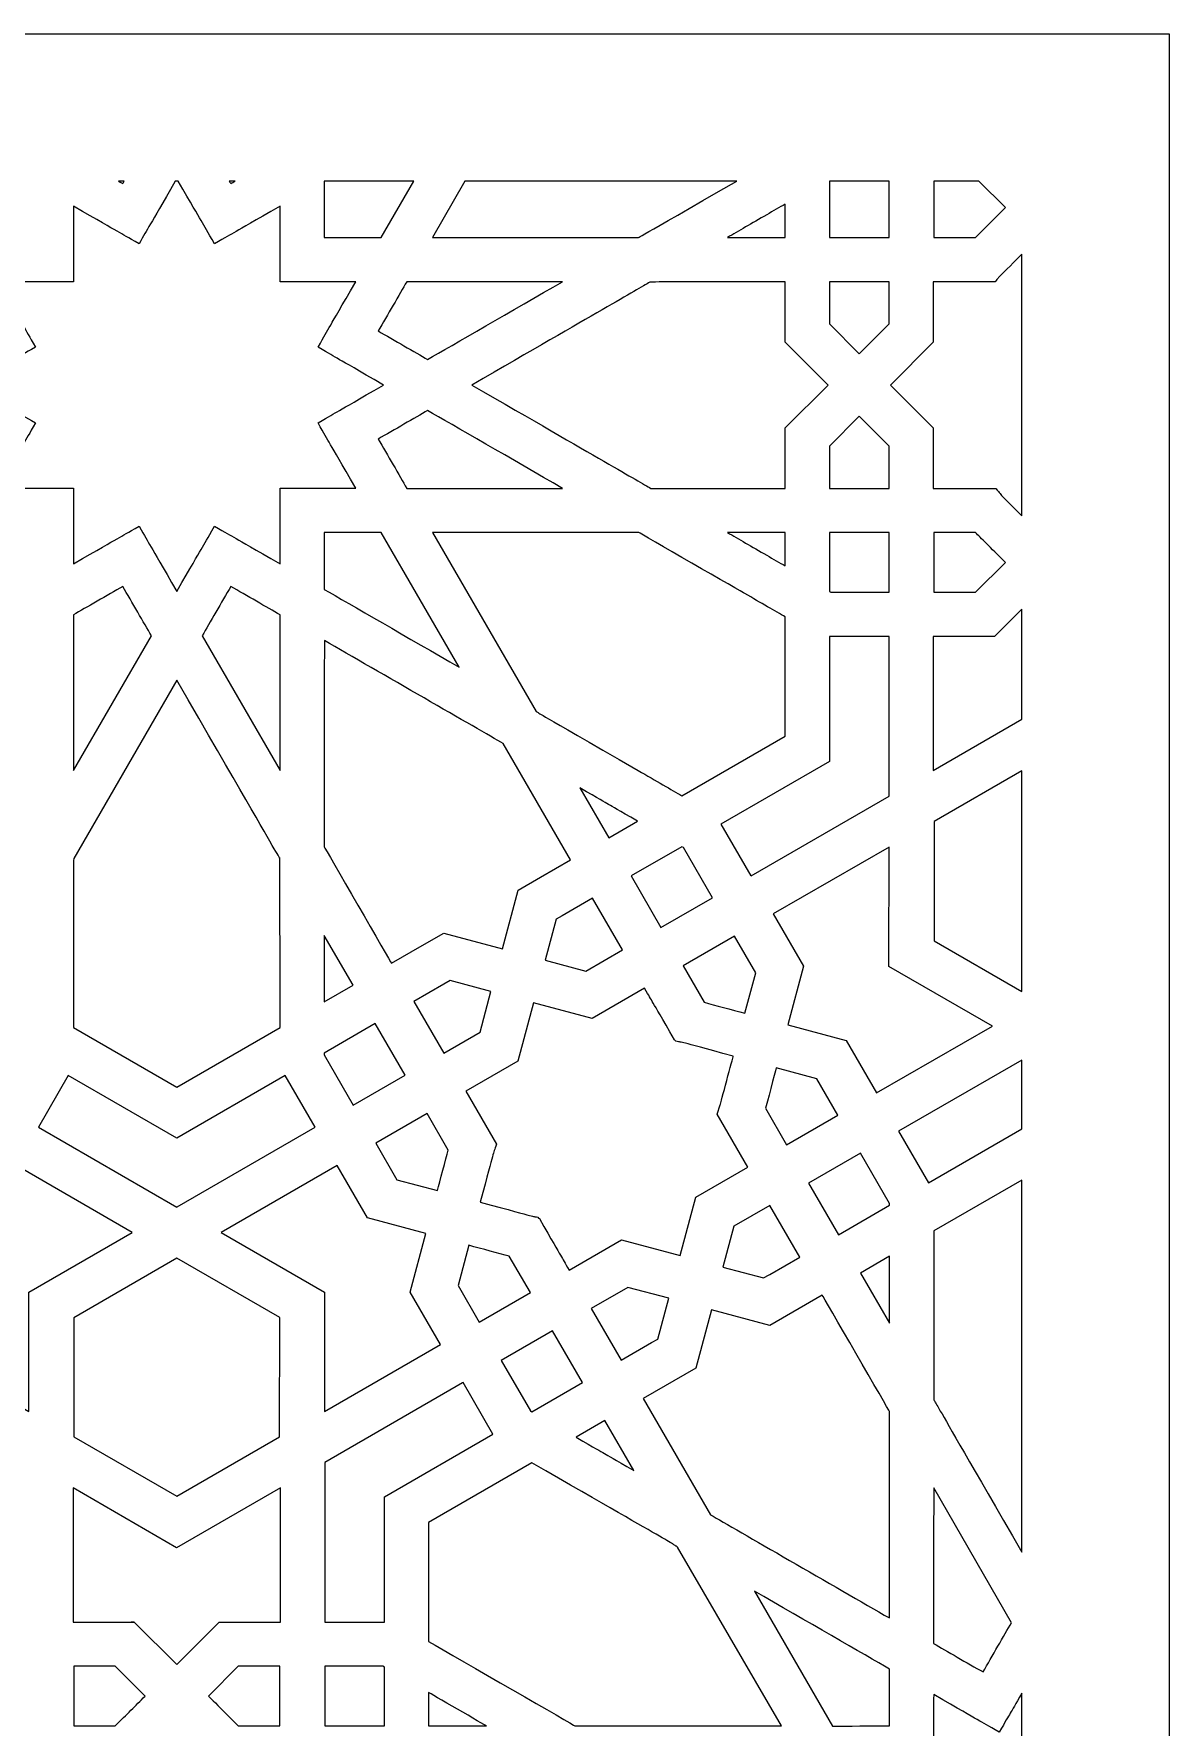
# Model space of a CAD drawing. Header units: millimetres. Extents: x -64 to 64, y -64 to 64.
# Drawn here: x 24.6 to 63.5, y 5.4 to 63.5 of the extents above; entities that cross this region are included whole.
import ezdxf

# ---------------------------------------------------------------- set-up
doc = ezdxf.new("R2010")
doc.units = ezdxf.units.MM
doc.header["$MEASUREMENT"] = 0
doc.layers.add('layer 1', color=7, linetype='Continuous')

msp = doc.modelspace()

# ---------------------------------------------------------------- linework, layer by layer
at = {"layer": 'layer 1', "color": 250}
for points, knots in [([(-63.5, 63.5), (-63.5, 63.5), (-63.5, -63.5), (-63.5, -63.5), (-63.5, -63.5), (-63.5, -63.5), (63.5, -63.5), (63.5, -63.5), (63.5, -63.5), (63.5, -63.5), (63.5, 63.5), (63.5, 63.5), (63.5, 63.5), (63.5, 63.5), (-63.5, 63.5), (-63.5, 63.5)], [0, 0, 0, 0, 0.2, 0.2, 0.2, 0.2, 0.4, 0.4, 0.4, 0.4, 0.6, 0.6, 0.6, 0.6, 1, 1, 1, 1]), ([(29.5476, 58.4521), (30.4698, 56.8558), (30.2948, 57.1585), (30.7894, 56.3062), (30.7894, 56.3062), (31.6124, 56.7708), (31.1873, 56.5273), (33.038, 57.5941), (33.038, 57.5941), (33.0391, 55.4426), (33.0369, 56.1993), (33.0419, 55.0037), (33.0419, 55.0037), (34.0642, 55.0012), (33.6737, 55.0016), (35.6274, 55.0005), (35.6274, 55.0005), (34.611, 53.2398), (34.7881, 53.5464), (34.3387, 52.7618), (34.3387, 52.7618), (35.1532, 52.2845), (34.7444, 52.5216), (36.5792, 51.4615), (36.5792, 51.4615), (34.7447, 50.4017), (35.1532, 50.6388), (34.3387, 50.1611), (34.3387, 50.1611), (34.7867, 49.3787), (34.6054, 49.6933), (35.6274, 47.9227), (35.6274, 47.9227), (33.6783, 47.9217), (34.0653, 47.922), (33.0419, 47.9192), (33.0419, 47.9192), (33.0373, 45.7045), (33.038, 46.2139), (33.038, 45.3288), (33.038, 45.3288), (31.187, 46.3963), (31.6121, 46.1525), (30.7894, 46.6171), (30.7894, 46.6171), (30.2796, 45.7383), (30.5058, 46.1289), (29.4972, 44.3833), (29.4972, 44.3833), (28.4667, 46.1666), (28.6113, 45.9161), (28.2046, 46.6171), (28.2046, 46.6171), (27.3999, 46.1627), (27.7477, 46.3621), (25.9567, 45.3295), (25.9567, 45.3295), (25.9567, 45.3778), (25.9525, 47.8709), (25.9525, 47.9192), (25.9525, 47.9192), (24.9297, 47.922), (25.3206, 47.9217), (23.3669, 47.9227), (23.3669, 47.9227), (24.3829, 49.6835), (24.2062, 49.3769), (24.6553, 50.1611), (24.6553, 50.1611), (23.8816, 50.6148), (24.2118, 50.4236), (22.4166, 51.4615), (22.4166, 51.4615), (24.1741, 52.4778), (23.8749, 52.3046), (24.6553, 52.7618), (24.6553, 52.7618), (24.2073, 53.5446), (24.3886, 53.2299), (23.3669, 55.0005), (23.3669, 55.0005), (25.316, 55.0016), (24.929, 55.0012), (25.9525, 55.0037), (25.9525, 55.0037), (25.9525, 55.0524), (25.9567, 57.5455), (25.9567, 57.5938), (25.9567, 57.5938), (27.7481, 56.5609), (27.3999, 56.7605), (28.2046, 56.3062), (28.2046, 56.3062), (28.5288, 56.865), (28.5186, 56.8463), (29.4464, 58.4521), (29.4464, 58.4521), (29.4464, 58.4521), (29.5476, 58.4521), (29.5476, 58.4521)], [0, 0, 0, 0, 0.0384615, 0.0384615, 0.0384615, 0.0384615, 0.0769231, 0.0769231, 0.0769231, 0.0769231, 0.1153846, 0.1153846, 0.1153846, 0.1153846, 0.1538462, 0.1538462, 0.1538462, 0.1538462, 0.1923077, 0.1923077, 0.1923077, 0.1923077, 0.2307692, 0.2307692, 0.2307692, 0.2307692, 0.2692308, 0.2692308, 0.2692308, 0.2692308, 0.3076923, 0.3076923, 0.3076923, 0.3076923, 0.3461538, 0.3461538, 0.3461538, 0.3461538, 0.3846154, 0.3846154, 0.3846154, 0.3846154, 0.4230769, 0.4230769, 0.4230769, 0.4230769, 0.4615385, 0.4615385, 0.4615385, 0.4615385, 0.5, 0.5, 0.5, 0.5, 0.5384615, 0.5384615, 0.5384615, 0.5384615, 0.5769231, 0.5769231, 0.5769231, 0.5769231, 0.6153846, 0.6153846, 0.6153846, 0.6153846, 0.6538462, 0.6538462, 0.6538462, 0.6538462, 0.6923077, 0.6923077, 0.6923077, 0.6923077, 0.7307692, 0.7307692, 0.7307692, 0.7307692, 0.7692308, 0.7692308, 0.7692308, 0.7692308, 0.8076923, 0.8076923, 0.8076923, 0.8076923, 0.8461538, 0.8461538, 0.8461538, 0.8461538, 0.8846154, 0.8846154, 0.8846154, 0.8846154, 0.9230769, 0.9230769, 0.9230769, 0.9230769, 1, 1, 1, 1]), ([(27.6973, 58.4521), (27.6814, 58.4242), (27.6634, 58.3935), (27.6479, 58.3667), (27.6479, 58.3667), (27.5999, 58.3942), (27.5502, 58.4228), (27.4994, 58.4521), (27.4994, 58.4521), (27.4994, 58.4521), (27.6973, 58.4521), (27.6973, 58.4521)], [0, 0, 0, 0, 0.25, 0.25, 0.25, 0.25, 0.5, 0.5, 0.5, 0.5, 1, 1, 1, 1]), ([(31.4946, 58.4521), (31.4438, 58.4228), (31.394, 58.3942), (31.3461, 58.3667), (31.3461, 58.3667), (31.3305, 58.3935), (31.3129, 58.4242), (31.2967, 58.4521), (31.2967, 58.4521), (31.2967, 58.4521), (31.4946, 58.4521), (31.4946, 58.4521)], [0, 0, 0, 0, 0.25, 0.25, 0.25, 0.25, 0.5, 0.5, 0.5, 0.5, 1, 1, 1, 1]), ([(37.6241, 58.4521), (37.6241, 58.4521), (36.5054, 56.5146), (36.5054, 56.5146), (36.5054, 56.5146), (35.9989, 56.5146), (35.1645, 56.5154), (34.5528, 56.5157), (34.5528, 56.5157), (34.5528, 56.7549), (34.5521, 57.029), (34.5521, 57.3035), (34.5521, 57.3035), (34.5521, 57.3035), (34.5518, 58.4024), (34.5518, 58.4024), (34.5518, 58.4024), (34.5518, 58.4186), (34.5514, 58.4355), (34.5514, 58.4521), (34.5514, 58.4521), (34.5514, 58.4521), (37.6241, 58.4521), (37.6241, 58.4521)], [0, 0, 0, 0, 0.1428571, 0.1428571, 0.1428571, 0.1428571, 0.2857143, 0.2857143, 0.2857143, 0.2857143, 0.4285714, 0.4285714, 0.4285714, 0.4285714, 0.5714286, 0.5714286, 0.5714286, 0.5714286, 0.7142857, 0.7142857, 0.7142857, 0.7142857, 1, 1, 1, 1]), ([(48.6847, 58.4521), (45.1439, 56.4067), (45.3083, 56.5196), (45.3083, 56.5196), (45.3083, 56.5196), (45.3083, 56.5196), (38.2563, 56.5189), (38.2563, 56.5189), (38.2563, 56.5189), (38.2563, 56.5189), (39.3725, 58.4521), (39.3725, 58.4521), (39.3725, 58.4521), (39.3725, 58.4521), (48.6847, 58.4521), (48.6847, 58.4521)], [0, 0, 0, 0, 0.2, 0.2, 0.2, 0.2, 0.4, 0.4, 0.4, 0.4, 0.6, 0.6, 0.6, 0.6, 1, 1, 1, 1]), ([(53.9052, 58.4521), (53.9052, 58.4521), (53.9052, 56.5189), (53.9052, 56.5189), (53.9052, 56.5189), (53.9052, 56.5189), (51.8597, 56.5189), (51.8597, 56.5189), (51.8597, 56.5189), (51.8597, 56.5189), (51.8601, 58.4521), (51.8601, 58.4521), (51.8601, 58.4521), (51.8601, 58.4521), (53.9052, 58.4521), (53.9052, 58.4521)], [0, 0, 0, 0, 0.2, 0.2, 0.2, 0.2, 0.4, 0.4, 0.4, 0.4, 0.6, 0.6, 0.6, 0.6, 1, 1, 1, 1]), ([(56.9796, 58.4521), (56.9796, 58.4521), (57.8894, 57.5426), (57.8894, 57.5426), (57.8894, 57.5426), (57.8894, 57.5426), (57.8887, 57.5419), (57.8887, 57.5419), (57.8887, 57.5419), (57.3592, 57.0131), (57.0495, 56.7034), (56.8667, 56.5203), (56.8667, 56.5203), (56.8667, 56.5203), (55.4408, 56.5203), (55.4408, 56.5203), (55.4408, 56.5203), (55.4408, 56.5203), (55.4408, 58.4521), (55.4408, 58.4521), (55.4408, 58.4521), (55.4408, 58.4521), (56.9796, 58.4521), (56.9796, 58.4521)], [0, 0, 0, 0, 0.1428571, 0.1428571, 0.1428571, 0.1428571, 0.2857143, 0.2857143, 0.2857143, 0.2857143, 0.4285714, 0.4285714, 0.4285714, 0.4285714, 0.5714286, 0.5714286, 0.5714286, 0.5714286, 0.7142857, 0.7142857, 0.7142857, 0.7142857, 1, 1, 1, 1]), ([(50.3456, 57.6626), (50.3456, 57.6626), (50.3453, 56.5189), (50.3453, 56.5189), (50.3453, 56.5189), (50.3453, 56.5189), (48.3644, 56.5189), (48.3644, 56.5189), (48.3644, 56.5189), (48.7486, 56.7404), (49.1931, 56.9972), (49.7142, 57.2982), (49.7142, 57.2982), (49.9375, 57.4269), (50.1495, 57.5493), (50.3456, 57.6626)], [0, 0, 0, 0, 0.2, 0.2, 0.2, 0.2, 0.4, 0.4, 0.4, 0.4, 0.6, 0.6, 0.6, 0.6, 1, 1, 1, 1]), ([(58.4521, 46.9798), (57.6608, 47.7707), (57.8414, 47.571), (57.5635, 47.9189), (57.5635, 47.9189), (57.3267, 47.9189), (55.656, 47.9189), (55.4193, 47.9189), (55.4193, 47.9189), (55.4193, 47.9189), (55.4193, 49.9943), (55.4193, 49.9943), (55.4193, 49.9943), (55.4193, 49.9943), (53.9521, 51.4615), (53.9521, 51.4615), (53.9521, 51.4615), (53.9521, 51.4615), (55.4193, 52.929), (55.4193, 52.929), (55.4193, 52.929), (55.4193, 52.929), (55.4193, 55.0044), (55.4193, 55.0044), (55.4193, 55.0044), (56.2042, 55.0044), (56.7143, 55.0044), (57.5416, 55.0044), (57.5416, 55.0044), (57.5416, 55.0044), (57.5419, 55.0044), (57.5419, 55.0044), (57.5419, 55.0044), (57.7331, 55.2429), (57.5472, 55.0365), (58.4521, 55.9431), (58.4521, 55.9431), (58.4521, 55.9431), (58.4521, 46.9798), (58.4521, 46.9798)], [0, 0, 0, 0, 0.0909091, 0.0909091, 0.0909091, 0.0909091, 0.1818182, 0.1818182, 0.1818182, 0.1818182, 0.2727273, 0.2727273, 0.2727273, 0.2727273, 0.3636364, 0.3636364, 0.3636364, 0.3636364, 0.4545455, 0.4545455, 0.4545455, 0.4545455, 0.5454545, 0.5454545, 0.5454545, 0.5454545, 0.6363636, 0.6363636, 0.6363636, 0.6363636, 0.7272727, 0.7272727, 0.7272727, 0.7272727, 0.8181818, 0.8181818, 0.8181818, 0.8181818, 1, 1, 1, 1]), ([(38.0929, 52.3356), (37.6573, 52.5872), (36.9316, 53.0066), (36.4017, 53.3132), (36.4017, 53.3132), (36.7086, 53.8452), (37.1246, 54.5663), (37.3775, 55.0044), (37.3775, 55.0044), (37.3775, 55.0044), (42.7136, 55.0044), (42.7136, 55.0044), (42.7136, 55.0044), (41.0238, 54.0279), (38.9336, 52.8211), (38.0929, 52.3356)], [0, 0, 0, 0, 0.2, 0.2, 0.2, 0.2, 0.4, 0.4, 0.4, 0.4, 0.6, 0.6, 0.6, 0.6, 1, 1, 1, 1]), ([(50.3446, 55.0044), (50.3446, 55.0044), (50.3446, 52.929), (50.3446, 52.929), (50.3446, 52.929), (50.3446, 52.929), (51.8121, 51.4615), (51.8121, 51.4615), (51.8121, 51.4615), (51.8121, 51.4615), (50.3446, 49.9943), (50.3446, 49.9943), (50.3446, 49.9943), (50.3446, 49.9943), (50.3446, 47.9189), (50.3446, 47.9189), (50.3446, 47.9189), (48.5906, 47.9189), (47.4687, 47.9189), (45.7401, 47.9189), (45.7401, 47.9189), (45.2963, 48.176), (43.9275, 48.967), (39.6078, 51.4615), (39.6078, 51.4615), (43.8425, 53.9073), (45.2388, 54.7137), (45.7101, 54.9871), (45.7101, 54.9871), (45.7101, 54.9871), (45.4999, 55.0044), (50.3446, 55.0044)], [0, 0, 0, 0, 0.1111111, 0.1111111, 0.1111111, 0.1111111, 0.2222222, 0.2222222, 0.2222222, 0.2222222, 0.3333333, 0.3333333, 0.3333333, 0.3333333, 0.4444444, 0.4444444, 0.4444444, 0.4444444, 0.5555556, 0.5555556, 0.5555556, 0.5555556, 0.6666667, 0.6666667, 0.6666667, 0.6666667, 0.7777778, 0.7777778, 0.7777778, 0.7777778, 1, 1, 1, 1]), ([(52.8817, 52.5332), (52.8817, 52.5332), (51.859, 53.5559), (51.859, 53.5559), (51.859, 53.5559), (51.859, 53.5559), (51.859, 53.8018), (51.859, 53.8018), (51.859, 53.8018), (51.859, 53.8018), (51.8605, 53.8018), (51.8605, 53.8018), (51.8605, 53.8018), (51.8605, 53.8018), (51.8605, 55.0044), (51.8605, 55.0044), (51.8605, 55.0044), (51.8605, 55.0044), (53.9052, 55.0044), (53.9052, 55.0044), (53.9052, 55.0044), (53.9052, 55.0044), (53.9052, 53.5563), (53.9052, 53.5563), (53.9052, 53.5563), (53.9052, 53.5563), (52.8817, 52.5332), (52.8817, 52.5332)], [0, 0, 0, 0, 0.125, 0.125, 0.125, 0.125, 0.25, 0.25, 0.25, 0.25, 0.375, 0.375, 0.375, 0.375, 0.5, 0.5, 0.5, 0.5, 0.625, 0.625, 0.625, 0.625, 0.75, 0.75, 0.75, 0.75, 1, 1, 1, 1]), ([(42.7143, 47.9189), (42.7143, 47.9189), (37.3775, 47.9189), (37.3775, 47.9189), (37.3775, 47.9189), (37.1246, 48.357), (36.7086, 49.0781), (36.4017, 49.6101), (36.4017, 49.6101), (36.9316, 49.9163), (37.6573, 50.3357), (38.0929, 50.5876), (38.0929, 50.5876), (38.9347, 50.1015), (41.0302, 48.8911), (42.7143, 47.9189)], [0, 0, 0, 0, 0.2, 0.2, 0.2, 0.2, 0.4, 0.4, 0.4, 0.4, 0.6, 0.6, 0.6, 0.6, 1, 1, 1, 1]), ([(51.8605, 47.9189), (51.8605, 47.9189), (51.8605, 49.1215), (51.8605, 49.1215), (51.8605, 49.1215), (51.8605, 49.1215), (51.859, 49.1215), (51.859, 49.1215), (51.859, 49.1215), (51.859, 49.1215), (51.859, 49.367), (51.859, 49.367), (51.859, 49.367), (51.859, 49.367), (52.8817, 50.3901), (52.8817, 50.3901), (52.8817, 50.3901), (52.8817, 50.3901), (53.9052, 49.367), (53.9052, 49.367), (53.9052, 49.367), (53.9052, 49.367), (53.9052, 47.9189), (53.9052, 47.9189), (53.9052, 47.9189), (53.9052, 47.9189), (51.8605, 47.9189), (51.8605, 47.9189)], [0, 0, 0, 0, 0.125, 0.125, 0.125, 0.125, 0.25, 0.25, 0.25, 0.25, 0.375, 0.375, 0.375, 0.375, 0.5, 0.5, 0.5, 0.5, 0.625, 0.625, 0.625, 0.625, 0.75, 0.75, 0.75, 0.75, 1, 1, 1, 1]), ([(36.5054, 46.4083), (36.5054, 46.4083), (39.1735, 41.7865), (39.1735, 41.7865), (39.1735, 41.7865), (37.4809, 42.7634), (35.3903, 43.9699), (34.5518, 44.4542), (34.5518, 44.4542), (34.5518, 44.9576), (34.5521, 45.7951), (34.5528, 46.4076), (34.5528, 46.4076), (35.1645, 46.4079), (35.9989, 46.4083), (36.5054, 46.4083)], [0, 0, 0, 0, 0.2, 0.2, 0.2, 0.2, 0.4, 0.4, 0.4, 0.4, 0.6, 0.6, 0.6, 0.6, 1, 1, 1, 1]), ([(48.9564, 44.3138), (49.5194, 43.9889), (50.0197, 43.7003), (50.3446, 43.5123), (50.3446, 43.5123), (50.3446, 43.5123), (50.3446, 39.4254), (50.3446, 39.4254), (50.3446, 39.4254), (50.3446, 39.4254), (46.8051, 37.3817), (46.8051, 37.3817), (46.8051, 37.3817), (46.4608, 37.5804), (45.9161, 37.8947), (45.309, 38.245), (45.309, 38.245), (41.5921, 40.3906), (42.0557, 40.1168), (41.8137, 40.2728), (41.8137, 40.2728), (41.8137, 40.2728), (38.2563, 46.4044), (38.2563, 46.4044), (38.2563, 46.4044), (38.2563, 46.4044), (45.3298, 46.4016), (45.3298, 46.4016), (45.3298, 46.4016), (45.3298, 46.4016), (48.9543, 44.3152), (48.9564, 44.3138)], [0, 0, 0, 0, 0.1111111, 0.1111111, 0.1111111, 0.1111111, 0.2222222, 0.2222222, 0.2222222, 0.2222222, 0.3333333, 0.3333333, 0.3333333, 0.3333333, 0.4444444, 0.4444444, 0.4444444, 0.4444444, 0.5555556, 0.5555556, 0.5555556, 0.5555556, 0.6666667, 0.6666667, 0.6666667, 0.6666667, 0.7777778, 0.7777778, 0.7777778, 0.7777778, 1, 1, 1, 1]), ([(48.3648, 46.4044), (48.3648, 46.4044), (50.346, 46.4044), (50.346, 46.4044), (50.346, 46.4044), (50.346, 46.4044), (50.346, 45.2603), (50.346, 45.2603), (50.346, 45.2603), (50.1495, 45.3736), (49.9375, 45.496), (49.7142, 45.6251), (49.7142, 45.6251), (49.1931, 45.926), (48.7486, 46.1825), (48.3648, 46.4044)], [0, 0, 0, 0, 0.2, 0.2, 0.2, 0.2, 0.4, 0.4, 0.4, 0.4, 0.6, 0.6, 0.6, 0.6, 1, 1, 1, 1]), ([(51.9102, 44.3572), (51.9102, 44.3572), (51.8605, 44.3858), (51.8605, 44.3858), (51.8605, 44.3858), (51.8605, 44.3858), (51.8605, 46.4044), (51.8605, 46.4044), (51.8605, 46.4044), (51.8605, 46.4044), (53.9052, 46.4044), (53.9052, 46.4044), (53.9052, 46.4044), (53.9052, 46.4044), (53.9052, 44.3572), (53.9052, 44.3572), (53.9052, 44.3572), (53.9052, 44.3572), (51.9102, 44.3572), (51.9102, 44.3572)], [0, 0, 0, 0, 0.1666667, 0.1666667, 0.1666667, 0.1666667, 0.3333333, 0.3333333, 0.3333333, 0.3333333, 0.5, 0.5, 0.5, 0.5, 0.6666667, 0.6666667, 0.6666667, 0.6666667, 1, 1, 1, 1]), ([(55.4408, 44.3572), (55.4408, 44.3572), (55.4408, 46.403), (55.4408, 46.403), (55.4408, 46.403), (55.4408, 46.403), (56.8653, 46.403), (56.8653, 46.403), (56.8653, 46.403), (57.0477, 46.2202), (57.3571, 45.9119), (57.8891, 45.3803), (57.8891, 45.3803), (57.8891, 45.3803), (56.8664, 44.3572), (56.8664, 44.3572), (56.8664, 44.3572), (56.8664, 44.3572), (55.4408, 44.3572), (55.4408, 44.3572)], [0, 0, 0, 0, 0.1666667, 0.1666667, 0.1666667, 0.1666667, 0.3333333, 0.3333333, 0.3333333, 0.3333333, 0.5, 0.5, 0.5, 0.5, 0.6666667, 0.6666667, 0.6666667, 0.6666667, 1, 1, 1, 1]), ([(25.9567, 38.2436), (25.9563, 40.1976), (25.9556, 42.6113), (25.9549, 43.5804), (25.9549, 43.5804), (26.391, 43.8319), (27.1177, 44.251), (27.6479, 44.5565), (27.6479, 44.5565), (27.9555, 44.0242), (28.3722, 43.3031), (28.6251, 42.8653), (28.6251, 42.8653), (28.6251, 42.8653), (25.9567, 38.2436), (25.9567, 38.2436)], [0, 0, 0, 0, 0.2, 0.2, 0.2, 0.2, 0.4, 0.4, 0.4, 0.4, 0.6, 0.6, 0.6, 0.6, 1, 1, 1, 1]), ([(30.3692, 42.8657), (30.6218, 43.3031), (31.0384, 44.0242), (31.3461, 44.5565), (31.3461, 44.5565), (31.8759, 44.251), (32.6023, 43.8319), (33.0383, 43.5801), (33.0383, 43.5801), (33.038, 42.6099), (33.0376, 40.1916), (33.0373, 38.2443), (33.0373, 38.2443), (33.0373, 38.2443), (30.3692, 42.8657), (30.3692, 42.8657)], [0, 0, 0, 0, 0.2, 0.2, 0.2, 0.2, 0.4, 0.4, 0.4, 0.4, 0.6, 0.6, 0.6, 0.6, 1, 1, 1, 1]), ([(58.4521, 39.9997), (58.4521, 39.9997), (55.4193, 38.2457), (55.4193, 38.2457), (55.4193, 38.2457), (55.4193, 38.2457), (55.4193, 42.8431), (55.4193, 42.8431), (55.4193, 42.8431), (55.675, 42.8431), (57.259, 42.8431), (57.5144, 42.8431), (57.5144, 42.8431), (57.5144, 42.8431), (58.4521, 43.7808), (58.4521, 43.7808), (58.4521, 43.7808), (58.4521, 43.7808), (58.4521, 39.9997), (58.4521, 39.9997)], [0, 0, 0, 0, 0.1666667, 0.1666667, 0.1666667, 0.1666667, 0.3333333, 0.3333333, 0.3333333, 0.3333333, 0.5, 0.5, 0.5, 0.5, 0.6666667, 0.6666667, 0.6666667, 0.6666667, 1, 1, 1, 1]), ([(34.5532, 42.7052), (36.3696, 41.6564), (39.812, 39.6699), (40.6862, 39.1661), (40.6862, 39.1661), (40.6862, 39.1661), (42.987, 35.1815), (42.987, 35.1815), (42.987, 35.1815), (42.987, 35.1815), (41.9562, 34.586), (41.9562, 34.586), (41.9562, 34.586), (41.9562, 34.586), (41.958, 34.5828), (41.958, 34.5828), (41.958, 34.5828), (41.958, 34.5828), (41.1917, 34.1408), (41.1917, 34.1408), (41.1917, 34.1408), (41.1917, 34.1408), (40.6545, 32.1363), (40.6545, 32.1363), (40.6545, 32.1363), (40.6545, 32.1363), (38.65, 32.6732), (38.65, 32.6732), (38.65, 32.6732), (38.65, 32.6732), (37.9053, 32.2432), (37.9053, 32.2432), (37.9053, 32.2432), (37.9053, 32.2432), (37.9039, 32.2464), (37.9039, 32.2464), (37.9039, 32.2464), (37.9039, 32.2464), (36.8508, 31.6385), (36.8508, 31.6385), (36.8508, 31.6385), (36.8491, 31.6413), (34.5496, 35.6249), (34.5496, 35.6249), (34.5496, 35.6249), (34.5518, 36.6586), (34.5528, 40.5779), (34.5532, 42.7052)], [0, 0, 0, 0, 0.0769231, 0.0769231, 0.0769231, 0.0769231, 0.1538462, 0.1538462, 0.1538462, 0.1538462, 0.2307692, 0.2307692, 0.2307692, 0.2307692, 0.3076923, 0.3076923, 0.3076923, 0.3076923, 0.3846154, 0.3846154, 0.3846154, 0.3846154, 0.4615385, 0.4615385, 0.4615385, 0.4615385, 0.5384615, 0.5384615, 0.5384615, 0.5384615, 0.6153846, 0.6153846, 0.6153846, 0.6153846, 0.6923077, 0.6923077, 0.6923077, 0.6923077, 0.7692308, 0.7692308, 0.7692308, 0.7692308, 0.8461538, 0.8461538, 0.8461538, 0.8461538, 1, 1, 1, 1]), ([(49.1758, 34.6393), (49.1758, 34.6393), (49.1733, 34.6435), (49.1733, 34.6435), (49.1733, 34.6435), (49.1733, 34.6435), (49.1624, 34.6371), (49.1624, 34.6371), (49.1624, 34.6371), (49.1624, 34.6371), (48.1432, 36.4035), (48.1432, 36.4035), (48.1432, 36.4035), (48.1432, 36.4035), (51.8605, 38.5498), (51.8605, 38.5498), (51.8605, 38.5498), (51.8605, 38.5498), (51.8605, 42.8431), (51.8605, 42.8431), (51.8605, 42.8431), (51.8605, 42.8431), (53.9052, 42.8431), (53.9052, 42.8431), (53.9052, 42.8431), (53.9052, 42.8431), (53.9052, 37.3698), (53.9052, 37.3698), (53.9052, 37.3698), (53.9052, 37.3698), (49.1758, 34.6393), (49.1758, 34.6393)], [0, 0, 0, 0, 0.1111111, 0.1111111, 0.1111111, 0.1111111, 0.2222222, 0.2222222, 0.2222222, 0.2222222, 0.3333333, 0.3333333, 0.3333333, 0.3333333, 0.4444444, 0.4444444, 0.4444444, 0.4444444, 0.5555556, 0.5555556, 0.5555556, 0.5555556, 0.6666667, 0.6666667, 0.6666667, 0.6666667, 0.7777778, 0.7777778, 0.7777778, 0.7777778, 1, 1, 1, 1]), ([(33.0323, 35.2231), (33.0323, 35.2231), (33.0362, 29.4344), (33.0362, 29.4323), (33.0362, 29.4323), (33.0362, 29.4323), (29.4972, 27.3893), (29.4972, 27.3893), (29.4972, 27.3893), (29.4972, 27.3893), (25.9577, 29.4323), (25.9577, 29.4323), (25.9577, 29.4323), (25.956, 34.0519), (25.9641, 35.228), (25.9641, 35.228), (25.9641, 35.228), (25.9641, 35.228), (29.4972, 41.3473), (29.4972, 41.3473), (29.4972, 41.3473), (33.8508, 33.8067), (32.869, 35.5085), (33.0323, 35.2231)], [0, 0, 0, 0, 0.1428571, 0.1428571, 0.1428571, 0.1428571, 0.2857143, 0.2857143, 0.2857143, 0.2857143, 0.4285714, 0.4285714, 0.4285714, 0.4285714, 0.5714286, 0.5714286, 0.5714286, 0.5714286, 0.7142857, 0.7142857, 0.7142857, 0.7142857, 1, 1, 1, 1]), ([(58.4521, 30.6709), (58.4521, 30.6709), (55.4436, 32.4069), (55.4436, 32.4069), (55.4436, 32.4069), (55.4436, 32.4069), (55.4447, 36.4935), (55.4447, 36.4935), (55.4447, 36.4935), (55.4447, 36.4935), (58.4521, 38.2326), (58.4521, 38.2326), (58.4521, 38.2326), (58.4521, 38.2326), (58.4521, 30.6709), (58.4521, 30.6709)], [0, 0, 0, 0, 0.2, 0.2, 0.2, 0.2, 0.4, 0.4, 0.4, 0.4, 0.6, 0.6, 0.6, 0.6, 1, 1, 1, 1]), ([(45.2868, 36.5093), (45.2868, 36.5093), (44.2983, 35.9385), (44.2983, 35.9385), (44.2983, 35.9385), (44.2983, 35.9385), (43.3095, 37.6509), (43.3095, 37.6509), (43.3095, 37.6509), (44.6754, 36.8621), (43.9138, 37.3024), (45.2868, 36.5093)], [0, 0, 0, 0, 0.25, 0.25, 0.25, 0.25, 0.5, 0.5, 0.5, 0.5, 1, 1, 1, 1]), ([(46.089, 32.863), (46.089, 32.863), (45.0691, 34.6294), (45.0691, 34.6294), (45.0691, 34.6294), (45.0691, 34.6294), (46.8066, 35.632), (46.8066, 35.632), (46.8066, 35.632), (46.8066, 35.632), (46.8567, 35.603), (46.8567, 35.603), (46.8567, 35.603), (46.8567, 35.603), (47.8511, 33.8801), (47.8511, 33.8801), (47.8511, 33.8801), (47.8511, 33.8801), (46.089, 32.863), (46.089, 32.863)], [0, 0, 0, 0, 0.1666667, 0.1666667, 0.1666667, 0.1666667, 0.3333333, 0.3333333, 0.3333333, 0.3333333, 0.5, 0.5, 0.5, 0.5, 0.6666667, 0.6666667, 0.6666667, 0.6666667, 1, 1, 1, 1]), ([(57.4442, 29.4838), (57.4442, 29.4838), (53.4755, 27.1921), (53.4755, 27.1921), (53.4755, 27.1921), (53.4755, 27.1921), (52.4387, 28.9881), (52.4387, 28.9881), (52.4387, 28.9881), (52.4387, 28.9881), (50.4296, 29.5275), (50.4296, 29.5275), (50.4296, 29.5275), (50.4296, 29.5275), (50.9676, 31.5362), (50.9676, 31.5362), (50.9676, 31.5362), (50.9676, 31.5362), (49.9332, 33.328), (49.9332, 33.328), (49.9332, 33.328), (49.9332, 33.328), (53.9066, 35.6217), (53.9066, 35.6217), (53.9066, 35.6217), (53.9066, 35.6217), (53.8981, 31.5299), (53.8981, 31.5299), (53.8981, 31.5299), (53.8981, 31.5299), (57.4442, 29.4838), (57.4442, 29.4838)], [0, 0, 0, 0, 0.1111111, 0.1111111, 0.1111111, 0.1111111, 0.2222222, 0.2222222, 0.2222222, 0.2222222, 0.3333333, 0.3333333, 0.3333333, 0.3333333, 0.4444444, 0.4444444, 0.4444444, 0.4444444, 0.5555556, 0.5555556, 0.5555556, 0.5555556, 0.6666667, 0.6666667, 0.6666667, 0.6666667, 0.7777778, 0.7777778, 0.7777778, 0.7777778, 1, 1, 1, 1]), ([(43.7466, 33.866), (43.7466, 33.866), (44.7693, 32.0947), (44.7693, 32.0947), (44.7693, 32.0947), (44.7693, 32.0947), (43.5148, 31.3708), (43.5148, 31.3708), (43.5148, 31.3708), (43.5148, 31.3708), (42.1174, 31.7454), (42.1174, 31.7454), (42.1174, 31.7454), (42.1174, 31.7454), (42.4921, 33.1428), (42.4921, 33.1428), (42.4921, 33.1428), (42.4921, 33.1428), (42.7045, 33.2655), (42.7045, 33.2655), (42.7045, 33.2655), (42.7045, 33.2655), (42.7048, 33.2645), (42.7048, 33.2645), (42.7048, 33.2645), (42.7048, 33.2645), (43.7466, 33.866), (43.7466, 33.866)], [0, 0, 0, 0, 0.125, 0.125, 0.125, 0.125, 0.25, 0.25, 0.25, 0.25, 0.375, 0.375, 0.375, 0.375, 0.5, 0.5, 0.5, 0.5, 0.625, 0.625, 0.625, 0.625, 0.75, 0.75, 0.75, 0.75, 1, 1, 1, 1]), ([(34.5511, 30.3107), (34.5511, 31.2279), (34.5511, 31.9828), (34.5514, 32.5928), (34.5514, 32.5928), (34.5514, 32.5928), (35.5395, 30.8815), (35.5395, 30.8815), (35.5395, 30.8815), (35.5395, 30.8815), (34.5511, 30.3107), (34.5511, 30.3107)], [0, 0, 0, 0, 0.25, 0.25, 0.25, 0.25, 0.5, 0.5, 0.5, 0.5, 1, 1, 1, 1]), ([(48.611, 32.5646), (48.611, 32.5646), (49.3346, 31.3115), (49.3346, 31.3115), (49.3346, 31.3115), (49.3346, 31.3115), (48.9631, 29.9254), (48.9631, 29.9254), (48.9631, 29.9254), (48.5017, 30.05), (47.9365, 30.2017), (47.571, 30.2987), (47.571, 30.2987), (47.571, 30.2987), (46.8496, 31.5479), (46.8496, 31.5479), (46.8496, 31.5479), (46.8496, 31.5479), (48.611, 32.5646), (48.611, 32.5646)], [0, 0, 0, 0, 0.1666667, 0.1666667, 0.1666667, 0.1666667, 0.3333333, 0.3333333, 0.3333333, 0.3333333, 0.5, 0.5, 0.5, 0.5, 0.6666667, 0.6666667, 0.6666667, 0.6666667, 1, 1, 1, 1]), ([(38.6517, 30.9256), (38.6517, 30.9256), (38.8638, 31.0483), (38.8638, 31.0483), (38.8638, 31.0483), (38.8638, 31.0483), (40.2615, 30.674), (40.2615, 30.674), (40.2615, 30.674), (40.2615, 30.674), (39.8872, 29.2767), (39.8872, 29.2767), (39.8872, 29.2767), (39.8872, 29.2767), (38.644, 28.5584), (38.644, 28.5584), (38.644, 28.5584), (38.644, 28.5584), (37.6216, 30.3294), (37.6216, 30.3294), (37.6216, 30.3294), (37.6216, 30.3294), (38.6525, 30.9245), (38.6525, 30.9245), (38.6525, 30.9245), (38.6525, 30.9245), (38.6517, 30.9256), (38.6517, 30.9256)], [0, 0, 0, 0, 0.125, 0.125, 0.125, 0.125, 0.25, 0.25, 0.25, 0.25, 0.375, 0.375, 0.375, 0.375, 0.5, 0.5, 0.5, 0.5, 0.625, 0.625, 0.625, 0.625, 0.75, 0.75, 0.75, 0.75, 1, 1, 1, 1]), ([(44.7407, 22.1492), (44.7407, 22.1492), (42.9433, 21.1116), (42.9433, 21.1116), (42.9433, 21.1116), (42.6103, 21.6881), (42.8177, 21.3289), (41.9206, 22.8826), (41.9206, 22.8826), (41.9206, 22.8826), (41.9206, 22.8829), (41.9206, 22.8829), (41.9206, 22.8829), (41.9206, 22.8829), (41.9202, 22.8833), (41.9202, 22.8833), (41.9202, 22.8833), (41.9202, 22.8833), (41.8913, 22.8928), (41.8913, 22.8928), (41.8913, 22.8928), (41.8913, 22.8928), (41.868, 22.9334), (41.868, 22.9334), (41.868, 22.9334), (41.5953, 22.9792), (42.0292, 22.8748), (39.8967, 23.446), (39.8967, 23.446), (40.4079, 25.3598), (40.3116, 25.0197), (40.4481, 25.4328), (40.4481, 25.4328), (40.4481, 25.4328), (39.401, 27.2471), (39.401, 27.2471), (39.401, 27.2471), (39.401, 27.2471), (41.1875, 28.279), (41.1875, 28.279), (41.1875, 28.279), (41.1875, 28.279), (41.7244, 30.2828), (41.7244, 30.2828), (41.7244, 30.2828), (41.7244, 30.2828), (43.7289, 29.7459), (43.7289, 29.7459), (43.7289, 29.7459), (43.7289, 29.7459), (45.5263, 30.7834), (45.5263, 30.7834), (45.5263, 30.7834), (45.8593, 30.2073), (45.6519, 30.5664), (46.549, 29.0124), (46.549, 29.0124), (46.549, 29.0124), (46.549, 29.0124), (46.549, 29.0124), (46.549, 29.0124), (46.549, 29.0124), (46.5494, 29.0121), (46.5494, 29.0121), (46.5494, 29.0121), (46.5494, 29.0121), (46.5674, 29.0057), (46.5674, 29.0057), (46.5674, 29.0057), (46.5674, 29.0057), (46.5928, 28.9616), (46.5928, 28.9616), (46.5928, 28.9616), (46.9205, 28.9066), (46.5152, 29.0015), (48.5648, 28.4515), (48.5648, 28.4515), (48.5644, 28.4501), (48.1192, 26.7857), (48.1192, 26.7857), (48.1192, 26.7857), (48.1192, 26.7857), (48.0124, 26.4626), (48.0124, 26.4626), (48.0124, 26.4626), (48.0124, 26.4626), (49.0622, 24.6444), (49.0622, 24.6444), (49.0622, 24.6444), (49.0622, 24.6444), (47.2817, 23.6164), (47.2817, 23.6164), (47.2817, 23.6164), (47.2817, 23.6164), (46.7452, 21.6126), (46.7452, 21.6126), (46.7452, 21.6126), (46.7452, 21.6126), (44.7407, 22.1492), (44.7407, 22.1492)], [0, 0, 0, 0, 0.0384615, 0.0384615, 0.0384615, 0.0384615, 0.0769231, 0.0769231, 0.0769231, 0.0769231, 0.1153846, 0.1153846, 0.1153846, 0.1153846, 0.1538462, 0.1538462, 0.1538462, 0.1538462, 0.1923077, 0.1923077, 0.1923077, 0.1923077, 0.2307692, 0.2307692, 0.2307692, 0.2307692, 0.2692308, 0.2692308, 0.2692308, 0.2692308, 0.3076923, 0.3076923, 0.3076923, 0.3076923, 0.3461538, 0.3461538, 0.3461538, 0.3461538, 0.3846154, 0.3846154, 0.3846154, 0.3846154, 0.4230769, 0.4230769, 0.4230769, 0.4230769, 0.4615385, 0.4615385, 0.4615385, 0.4615385, 0.5, 0.5, 0.5, 0.5, 0.5384615, 0.5384615, 0.5384615, 0.5384615, 0.5769231, 0.5769231, 0.5769231, 0.5769231, 0.6153846, 0.6153846, 0.6153846, 0.6153846, 0.6538462, 0.6538462, 0.6538462, 0.6538462, 0.6923077, 0.6923077, 0.6923077, 0.6923077, 0.7307692, 0.7307692, 0.7307692, 0.7307692, 0.7692308, 0.7692308, 0.7692308, 0.7692308, 0.8076923, 0.8076923, 0.8076923, 0.8076923, 0.8461538, 0.8461538, 0.8461538, 0.8461538, 0.8846154, 0.8846154, 0.8846154, 0.8846154, 0.9230769, 0.9230769, 0.9230769, 0.9230769, 1, 1, 1, 1]), ([(36.2994, 29.566), (36.2994, 29.566), (37.319, 27.7996), (37.319, 27.7996), (37.319, 27.7996), (37.319, 27.7996), (35.5459, 26.7758), (35.5459, 26.7758), (35.5459, 26.7758), (35.5459, 26.7758), (34.5507, 28.4995), (34.5507, 28.4995), (34.5507, 28.4995), (34.5507, 28.4995), (34.5507, 28.5563), (34.5507, 28.5563), (34.5507, 28.5563), (34.5507, 28.5563), (36.2994, 29.566), (36.2994, 29.566)], [0, 0, 0, 0, 0.1666667, 0.1666667, 0.1666667, 0.1666667, 0.3333333, 0.3333333, 0.3333333, 0.3333333, 0.5, 0.5, 0.5, 0.5, 0.6666667, 0.6666667, 0.6666667, 0.6666667, 1, 1, 1, 1]), ([(50.3922, 25.4123), (50.3922, 25.4123), (49.669, 26.6651), (49.669, 26.6651), (49.669, 26.6651), (49.7007, 26.7836), (50.0006, 27.9044), (50.0391, 28.0487), (50.0391, 28.0487), (50.0391, 28.0487), (51.4237, 27.6775), (51.4237, 27.6775), (51.4237, 27.6775), (51.4237, 27.6775), (52.1469, 26.4252), (52.1469, 26.4252), (52.1469, 26.4252), (52.1469, 26.4252), (50.3922, 25.4123), (50.3922, 25.4123)], [0, 0, 0, 0, 0.1666667, 0.1666667, 0.1666667, 0.1666667, 0.3333333, 0.3333333, 0.3333333, 0.3333333, 0.5, 0.5, 0.5, 0.5, 0.6666667, 0.6666667, 0.6666667, 0.6666667, 1, 1, 1, 1]), ([(58.4521, 25.9563), (58.4521, 25.9563), (55.2549, 24.1102), (55.2549, 24.1102), (55.2549, 24.1102), (55.2549, 24.1102), (54.2325, 25.8808), (54.2325, 25.8808), (54.2325, 25.8808), (54.2325, 25.8808), (58.4521, 28.3168), (58.4521, 28.3168), (58.4521, 28.3168), (58.4521, 28.3168), (58.4521, 25.9563), (58.4521, 25.9563)], [0, 0, 0, 0, 0.2, 0.2, 0.2, 0.2, 0.4, 0.4, 0.4, 0.4, 0.6, 0.6, 0.6, 0.6, 1, 1, 1, 1]), ([(29.4972, 25.6381), (29.4972, 25.6381), (33.2147, 27.7851), (33.2147, 27.7851), (33.2147, 27.7851), (33.2147, 27.7851), (34.2371, 26.0145), (34.2371, 26.0145), (34.2371, 26.0145), (34.2371, 26.0145), (29.506, 23.2833), (29.506, 23.2833), (29.506, 23.2833), (29.506, 23.2833), (29.5053, 23.2833), (29.5053, 23.2833), (29.5053, 23.2833), (29.5053, 23.2833), (29.4965, 23.2784), (29.4965, 23.2784), (29.4965, 23.2784), (29.4965, 23.2784), (24.7569, 26.0145), (24.7569, 26.0145), (24.7569, 26.0145), (24.7569, 26.0145), (25.7792, 27.7851), (25.7792, 27.7851), (25.7792, 27.7851), (25.7792, 27.7851), (29.4972, 25.6381), (29.4972, 25.6381)], [0, 0, 0, 0, 0.1111111, 0.1111111, 0.1111111, 0.1111111, 0.2222222, 0.2222222, 0.2222222, 0.2222222, 0.3333333, 0.3333333, 0.3333333, 0.3333333, 0.4444444, 0.4444444, 0.4444444, 0.4444444, 0.5555556, 0.5555556, 0.5555556, 0.5555556, 0.6666667, 0.6666667, 0.6666667, 0.6666667, 0.7777778, 0.7777778, 0.7777778, 0.7777778, 1, 1, 1, 1]), ([(38.0774, 26.4827), (38.0774, 26.4827), (38.8006, 25.23), (38.8006, 25.23), (38.8006, 25.23), (38.7181, 24.9234), (38.5124, 24.1526), (38.4302, 23.8446), (38.4302, 23.8446), (38.4302, 23.8446), (37.0371, 24.2175), (37.0371, 24.2175), (37.0371, 24.2175), (37.0371, 24.2175), (36.3164, 25.4663), (36.3164, 25.4663), (36.3164, 25.4663), (36.3164, 25.4663), (38.0774, 26.4827), (38.0774, 26.4827)], [0, 0, 0, 0, 0.1666667, 0.1666667, 0.1666667, 0.1666667, 0.3333333, 0.3333333, 0.3333333, 0.3333333, 0.5, 0.5, 0.5, 0.5, 0.6666667, 0.6666667, 0.6666667, 0.6666667, 1, 1, 1, 1]), ([(52.1702, 22.3294), (52.1702, 22.3294), (51.1485, 24.0997), (51.1485, 24.0997), (51.1485, 24.0997), (51.1485, 24.0997), (52.9216, 25.1231), (52.9216, 25.1231), (52.9216, 25.1231), (52.9216, 25.1231), (53.9189, 23.3959), (53.9189, 23.3959), (53.9189, 23.3959), (53.9189, 23.3959), (53.9189, 23.3387), (53.9189, 23.3387), (53.9189, 23.3387), (53.9189, 23.3387), (52.1702, 22.3294), (52.1702, 22.3294)], [0, 0, 0, 0, 0.1666667, 0.1666667, 0.1666667, 0.1666667, 0.3333333, 0.3333333, 0.3333333, 0.3333333, 0.5, 0.5, 0.5, 0.5, 0.6666667, 0.6666667, 0.6666667, 0.6666667, 1, 1, 1, 1]), ([(27.971, 22.4102), (27.971, 22.4102), (24.4274, 20.3652), (24.4274, 20.3652), (24.4274, 20.3652), (24.4274, 20.3652), (24.432, 16.2726), (24.432, 16.2726), (24.432, 16.2726), (24.432, 16.2726), (20.4544, 18.5692), (20.4544, 18.5692), (20.4544, 18.5692), (20.4544, 18.5692), (21.4877, 20.3588), (21.4877, 20.3588), (21.4877, 20.3588), (21.4877, 20.3588), (20.9501, 22.3665), (20.9501, 22.3665), (20.9501, 22.3665), (20.9501, 22.3665), (22.963, 22.9069), (22.963, 22.9069), (22.963, 22.9069), (22.963, 22.9069), (23.9998, 24.7029), (23.9998, 24.7029), (23.9998, 24.7029), (23.9998, 24.7029), (27.971, 22.4102), (27.971, 22.4102)], [0, 0, 0, 0, 0.1111111, 0.1111111, 0.1111111, 0.1111111, 0.2222222, 0.2222222, 0.2222222, 0.2222222, 0.3333333, 0.3333333, 0.3333333, 0.3333333, 0.4444444, 0.4444444, 0.4444444, 0.4444444, 0.5555556, 0.5555556, 0.5555556, 0.5555556, 0.6666667, 0.6666667, 0.6666667, 0.6666667, 0.7777778, 0.7777778, 0.7777778, 0.7777778, 1, 1, 1, 1]), ([(34.9941, 24.7029), (34.9941, 24.7029), (36.031, 22.9069), (36.031, 22.9069), (36.031, 22.9069), (36.031, 22.9069), (38.0319, 22.37), (38.0319, 22.37), (38.0319, 22.37), (38.0319, 22.37), (37.4936, 20.3588), (37.4936, 20.3588), (37.4936, 20.3588), (37.4936, 20.3588), (38.53, 18.5635), (38.53, 18.5635), (38.53, 18.5635), (38.53, 18.5635), (34.5609, 16.2722), (34.5609, 16.2722), (34.5609, 16.2722), (34.5609, 16.2722), (34.5616, 20.3659), (34.5616, 20.3659), (34.5616, 20.3659), (34.5616, 20.3659), (31.0208, 22.4092), (31.0208, 22.4092), (31.0208, 22.4092), (31.0208, 22.4092), (34.9941, 24.7029), (34.9941, 24.7029)], [0, 0, 0, 0, 0.1111111, 0.1111111, 0.1111111, 0.1111111, 0.2222222, 0.2222222, 0.2222222, 0.2222222, 0.3333333, 0.3333333, 0.3333333, 0.3333333, 0.4444444, 0.4444444, 0.4444444, 0.4444444, 0.5555556, 0.5555556, 0.5555556, 0.5555556, 0.6666667, 0.6666667, 0.6666667, 0.6666667, 0.7777778, 0.7777778, 0.7777778, 0.7777778, 1, 1, 1, 1]), ([(58.4521, 11.4491), (54.8619, 17.6671), (55.6006, 16.3872), (55.4373, 16.6723), (55.4373, 16.6723), (55.4373, 16.6723), (55.4334, 22.4607), (55.4334, 22.4628), (55.4334, 22.4628), (55.4334, 22.4628), (58.4521, 24.2055), (58.4521, 24.2055), (58.4521, 24.2055), (58.4521, 24.2055), (58.4521, 11.4491), (58.4521, 11.4491)], [0, 0, 0, 0, 0.2, 0.2, 0.2, 0.2, 0.4, 0.4, 0.4, 0.4, 0.6, 0.6, 0.6, 0.6, 1, 1, 1, 1]), ([(49.8175, 20.9705), (49.8175, 20.9705), (49.7999, 20.9603), (49.7999, 20.9603), (49.7999, 20.9603), (49.7999, 20.9603), (49.8002, 20.9592), (49.8002, 20.9592), (49.8002, 20.9592), (49.8002, 20.9592), (49.6055, 20.8467), (49.6055, 20.8467), (49.6055, 20.8467), (49.6055, 20.8467), (48.2081, 21.221), (48.2081, 21.221), (48.2081, 21.221), (48.2081, 21.221), (48.5824, 22.6183), (48.5824, 22.6183), (48.5824, 22.6183), (48.5824, 22.6183), (49.8193, 23.3327), (49.8193, 23.3327), (49.8193, 23.3327), (49.8193, 23.3327), (50.8416, 21.5618), (50.8416, 21.5618), (50.8416, 21.5618), (50.8416, 21.5618), (49.8172, 20.9705), (49.8172, 20.9705), (49.8172, 20.9705), (49.8172, 20.9705), (49.8175, 20.9705), (49.8175, 20.9705)], [0, 0, 0, 0, 0.1, 0.1, 0.1, 0.1, 0.2, 0.2, 0.2, 0.2, 0.3, 0.3, 0.3, 0.3, 0.4, 0.4, 0.4, 0.4, 0.5, 0.5, 0.5, 0.5, 0.6, 0.6, 0.6, 0.6, 0.7, 0.7, 0.7, 0.7, 0.8, 0.8, 0.8, 0.8, 1, 1, 1, 1]), ([(25.9641, 19.4864), (25.9641, 19.4864), (29.4972, 21.5247), (29.4972, 21.5247), (29.4972, 21.5247), (29.4972, 21.5247), (33.0253, 19.4885), (33.0253, 19.4885), (33.0253, 19.4885), (33.0253, 19.4885), (33.0211, 15.4019), (33.0211, 15.4019), (33.0211, 15.4019), (33.0211, 15.4019), (29.4968, 13.3618), (29.4968, 13.3618), (29.4968, 13.3618), (29.4968, 13.3618), (25.9687, 15.4023), (25.9687, 15.4023), (25.9687, 15.4023), (25.9687, 15.4023), (25.9641, 19.4864), (25.9641, 19.4864)], [0, 0, 0, 0, 0.1428571, 0.1428571, 0.1428571, 0.1428571, 0.2857143, 0.2857143, 0.2857143, 0.2857143, 0.4285714, 0.4285714, 0.4285714, 0.4285714, 0.5714286, 0.5714286, 0.5714286, 0.5714286, 0.7142857, 0.7142857, 0.7142857, 0.7142857, 1, 1, 1, 1]), ([(39.8586, 19.3305), (39.8586, 19.3305), (39.1351, 20.5835), (39.1351, 20.5835), (39.1351, 20.5835), (39.1351, 20.5835), (39.5058, 21.9668), (39.5058, 21.9668), (39.5058, 21.9668), (39.9623, 21.8436), (40.5246, 21.6927), (40.8898, 21.596), (40.8898, 21.596), (40.8898, 21.596), (41.6133, 20.3436), (41.6133, 20.3436), (41.6133, 20.3436), (41.6133, 20.3436), (39.8586, 19.3305), (39.8586, 19.3305)], [0, 0, 0, 0, 0.1666667, 0.1666667, 0.1666667, 0.1666667, 0.3333333, 0.3333333, 0.3333333, 0.3333333, 0.5, 0.5, 0.5, 0.5, 0.6666667, 0.6666667, 0.6666667, 0.6666667, 1, 1, 1, 1]), ([(53.9186, 21.5896), (53.9186, 20.67), (53.9186, 19.9136), (53.9182, 19.3026), (53.9182, 19.3026), (53.9182, 19.3026), (52.928, 21.0174), (52.928, 21.0174), (52.928, 21.0174), (52.928, 21.0174), (53.9186, 21.5896), (53.9186, 21.5896)], [0, 0, 0, 0, 0.25, 0.25, 0.25, 0.25, 0.5, 0.5, 0.5, 0.5, 1, 1, 1, 1]), ([(44.7231, 18.0294), (44.7231, 18.0294), (43.7003, 19.8004), (43.7003, 19.8004), (43.7003, 19.8004), (43.7003, 19.8004), (44.9548, 20.5246), (44.9548, 20.5246), (44.9548, 20.5246), (44.9548, 20.5246), (46.3522, 20.15), (46.3522, 20.15), (46.3522, 20.15), (46.3522, 20.15), (45.9775, 18.7523), (45.9775, 18.7523), (45.9775, 18.7523), (45.9775, 18.7523), (45.7652, 18.6298), (45.7652, 18.6298), (45.7652, 18.6298), (45.7652, 18.6298), (45.7648, 18.6305), (45.7648, 18.6305), (45.7648, 18.6305), (45.7648, 18.6305), (44.7231, 18.0294), (44.7231, 18.0294)], [0, 0, 0, 0, 0.125, 0.125, 0.125, 0.125, 0.25, 0.25, 0.25, 0.25, 0.375, 0.375, 0.375, 0.375, 0.5, 0.5, 0.5, 0.5, 0.625, 0.625, 0.625, 0.625, 0.75, 0.75, 0.75, 0.75, 1, 1, 1, 1]), ([(53.9164, 9.1902), (52.1, 10.2387), (48.6576, 12.2252), (47.7834, 12.7289), (47.7834, 12.7289), (47.7834, 12.7289), (45.4808, 16.7171), (45.4808, 16.7171), (45.4808, 16.7171), (45.4808, 16.7171), (47.2779, 17.7546), (47.2779, 17.7546), (47.2779, 17.7546), (47.2779, 17.7546), (47.8151, 19.7591), (47.8151, 19.7591), (47.8151, 19.7591), (47.8151, 19.7591), (49.8196, 19.2222), (49.8196, 19.2222), (49.8196, 19.2222), (49.8196, 19.2222), (51.617, 20.2597), (51.617, 20.2597), (51.617, 20.2597), (51.6174, 20.259), (53.92, 16.2708), (53.92, 16.2705), (53.92, 16.2705), (53.9179, 15.2372), (53.9168, 11.3175), (53.9164, 9.1902)], [0, 0, 0, 0, 0.1111111, 0.1111111, 0.1111111, 0.1111111, 0.2222222, 0.2222222, 0.2222222, 0.2222222, 0.3333333, 0.3333333, 0.3333333, 0.3333333, 0.4444444, 0.4444444, 0.4444444, 0.4444444, 0.5555556, 0.5555556, 0.5555556, 0.5555556, 0.6666667, 0.6666667, 0.6666667, 0.6666667, 0.7777778, 0.7777778, 0.7777778, 0.7777778, 1, 1, 1, 1]), ([(42.3721, 19.0327), (42.3721, 19.0327), (43.3941, 17.2621), (43.3941, 17.2621), (43.3941, 17.2621), (43.3941, 17.2621), (41.6631, 16.2631), (41.6631, 16.2631), (41.6631, 16.2631), (41.6631, 16.2631), (41.613, 16.292), (41.613, 16.292), (41.613, 16.292), (41.613, 16.292), (40.616, 18.0188), (40.616, 18.0188), (40.616, 18.0188), (40.616, 18.0188), (42.3721, 19.0327), (42.3721, 19.0327)], [0, 0, 0, 0, 0.1666667, 0.1666667, 0.1666667, 0.1666667, 0.3333333, 0.3333333, 0.3333333, 0.3333333, 0.5, 0.5, 0.5, 0.5, 0.6666667, 0.6666667, 0.6666667, 0.6666667, 1, 1, 1, 1]), ([(39.2871, 17.2522), (39.2871, 17.2522), (39.2875, 17.2519), (39.2875, 17.2519), (39.2875, 17.2519), (39.2875, 17.2519), (39.3047, 17.2618), (39.3047, 17.2618), (39.3047, 17.2618), (39.3047, 17.2618), (40.3264, 15.4915), (40.3264, 15.4915), (40.3264, 15.4915), (40.3264, 15.4915), (36.6092, 13.3452), (36.6092, 13.3452), (36.6092, 13.3452), (36.6092, 13.3452), (36.6092, 9.0523), (36.6092, 9.0523), (36.6092, 9.0523), (36.6092, 9.0523), (34.5645, 9.0523), (34.5645, 9.0523), (34.5645, 9.0523), (34.5645, 9.0523), (34.5645, 14.5253), (34.5645, 14.5253), (34.5645, 14.5253), (34.5645, 14.5253), (39.2871, 17.2522), (39.2871, 17.2522)], [0, 0, 0, 0, 0.1111111, 0.1111111, 0.1111111, 0.1111111, 0.2222222, 0.2222222, 0.2222222, 0.2222222, 0.3333333, 0.3333333, 0.3333333, 0.3333333, 0.4444444, 0.4444444, 0.4444444, 0.4444444, 0.5555556, 0.5555556, 0.5555556, 0.5555556, 0.6666667, 0.6666667, 0.6666667, 0.6666667, 0.7777778, 0.7777778, 0.7777778, 0.7777778, 1, 1, 1, 1]), ([(43.1786, 15.3885), (43.1786, 15.3885), (44.1692, 15.9607), (44.1692, 15.9607), (44.1692, 15.9607), (44.1692, 15.9607), (45.1601, 14.2445), (45.1601, 14.2445), (45.1601, 14.2445), (43.7448, 15.0615), (44.5368, 14.6039), (43.1786, 15.3885)], [0, 0, 0, 0, 0.25, 0.25, 0.25, 0.25, 0.5, 0.5, 0.5, 0.5, 1, 1, 1, 1]), ([(43.1398, 5.4938), (43.1398, 5.4938), (39.1213, 7.8077), (38.125, 8.3827), (38.125, 8.3827), (38.125, 8.3827), (38.125, 12.4696), (38.125, 12.4696), (38.125, 12.4696), (38.125, 12.4696), (41.6645, 14.5136), (41.6645, 14.5136), (41.6645, 14.5136), (46.9029, 11.4935), (46.4122, 11.7796), (46.6559, 11.6223), (46.6559, 11.6223), (46.6559, 11.6223), (50.2133, 5.4906), (50.2133, 5.4906), (50.2133, 5.4906), (50.0578, 5.4906), (43.2954, 5.4892), (43.1398, 5.4938)], [0, 0, 0, 0, 0.1428571, 0.1428571, 0.1428571, 0.1428571, 0.2857143, 0.2857143, 0.2857143, 0.2857143, 0.4285714, 0.4285714, 0.4285714, 0.4285714, 0.5714286, 0.5714286, 0.5714286, 0.5714286, 0.7142857, 0.7142857, 0.7142857, 0.7142857, 1, 1, 1, 1]), ([(29.4883, 11.5972), (29.4883, 11.5972), (33.0503, 13.655), (33.0503, 13.655), (33.0503, 13.655), (33.0503, 13.655), (33.0503, 9.0523), (33.0503, 9.0523), (33.0503, 9.0523), (31.9518, 9.0523), (32.0502, 9.0523), (30.9506, 9.0523), (30.9506, 9.0523), (30.9506, 9.0523), (29.4943, 7.596), (29.4943, 7.596), (29.4943, 7.596), (29.4943, 7.596), (28.0395, 9.0523), (28.0395, 9.0523), (28.0395, 9.0523), (27.5167, 9.0523), (29.2319, 9.0523), (25.9436, 9.0523), (25.9436, 9.0523), (25.9436, 9.0523), (25.9436, 13.6469), (25.9436, 13.6469), (25.9436, 13.6469), (25.9436, 13.6469), (29.4883, 11.5972), (29.4883, 11.5972)], [0, 0, 0, 0, 0.1111111, 0.1111111, 0.1111111, 0.1111111, 0.2222222, 0.2222222, 0.2222222, 0.2222222, 0.3333333, 0.3333333, 0.3333333, 0.3333333, 0.4444444, 0.4444444, 0.4444444, 0.4444444, 0.5555556, 0.5555556, 0.5555556, 0.5555556, 0.6666667, 0.6666667, 0.6666667, 0.6666667, 0.7777778, 0.7777778, 0.7777778, 0.7777778, 1, 1, 1, 1]), ([(55.4313, 8.3143), (55.4316, 9.2841), (55.432, 11.7034), (55.4323, 13.6514), (55.4323, 13.6514), (55.4323, 13.6514), (58.1004, 9.0297), (58.1004, 9.0297), (58.1004, 9.0297), (57.8478, 8.5919), (57.4312, 7.8712), (57.1235, 7.3388), (57.1235, 7.3388), (56.594, 7.644), (55.8677, 8.0627), (55.4313, 8.3143)], [0, 0, 0, 0, 0.2, 0.2, 0.2, 0.2, 0.4, 0.4, 0.4, 0.4, 0.6, 0.6, 0.6, 0.6, 1, 1, 1, 1]), ([(51.9642, 5.4868), (51.9642, 5.4868), (49.2961, 10.1085), (49.2961, 10.1085), (49.2961, 10.1085), (50.9894, 9.1313), (53.0811, 7.9241), (53.9189, 7.4404), (53.9189, 7.4404), (53.9179, 7.2372), (53.9171, 5.6935), (53.9168, 5.4878), (53.9168, 5.4878), (53.3051, 5.4875), (52.4708, 5.4871), (51.9642, 5.4868)], [0, 0, 0, 0, 0.2, 0.2, 0.2, 0.2, 0.4, 0.4, 0.4, 0.4, 0.6, 0.6, 0.6, 0.6, 1, 1, 1, 1]), ([(28.4138, 6.5144), (28.0674, 6.168), (27.8003, 5.9027), (27.3911, 5.492), (27.3911, 5.492), (27.3911, 5.492), (25.9652, 5.492), (25.9652, 5.492), (25.9652, 5.492), (25.9652, 5.492), (25.9652, 7.5378), (25.9652, 7.5378), (25.9652, 7.5378), (25.9652, 7.5378), (27.3907, 7.5378), (27.3907, 7.5378), (27.3907, 7.5378), (27.3907, 7.5378), (28.4138, 6.5144), (28.4138, 6.5144)], [0, 0, 0, 0, 0.1666667, 0.1666667, 0.1666667, 0.1666667, 0.3333333, 0.3333333, 0.3333333, 0.3333333, 0.5, 0.5, 0.5, 0.5, 0.6666667, 0.6666667, 0.6666667, 0.6666667, 1, 1, 1, 1]), ([(33.0246, 7.5378), (33.0246, 7.5378), (33.0246, 5.492), (33.0246, 5.492), (33.0246, 5.492), (33.0246, 5.492), (31.6029, 5.492), (31.6029, 5.492), (31.6029, 5.492), (31.5965, 5.4987), (30.5872, 6.5088), (30.5802, 6.5144), (30.5802, 6.5144), (30.5802, 6.5144), (31.6032, 7.5378), (31.6032, 7.5378), (31.6032, 7.5378), (31.6032, 7.5378), (33.0246, 7.5378), (33.0246, 7.5378)], [0, 0, 0, 0, 0.1666667, 0.1666667, 0.1666667, 0.1666667, 0.3333333, 0.3333333, 0.3333333, 0.3333333, 0.5, 0.5, 0.5, 0.5, 0.6666667, 0.6666667, 0.6666667, 0.6666667, 1, 1, 1, 1]), ([(36.5594, 7.5378), (36.5594, 7.5378), (36.6092, 7.5092), (36.6092, 7.5092), (36.6092, 7.5092), (36.6092, 7.5092), (36.6092, 5.4906), (36.6092, 5.4906), (36.6092, 5.4906), (36.6092, 5.4906), (34.5645, 5.4906), (34.5645, 5.4906), (34.5645, 5.4906), (34.5645, 5.4906), (34.5645, 7.5378), (34.5645, 7.5378), (34.5645, 7.5378), (34.5645, 7.5378), (36.5594, 7.5378), (36.5594, 7.5378)], [0, 0, 0, 0, 0.1666667, 0.1666667, 0.1666667, 0.1666667, 0.3333333, 0.3333333, 0.3333333, 0.3333333, 0.5, 0.5, 0.5, 0.5, 0.6666667, 0.6666667, 0.6666667, 0.6666667, 1, 1, 1, 1]), ([(38.1236, 6.6347), (38.1236, 6.6347), (40.1024, 5.492), (40.1048, 5.4906), (40.1048, 5.4906), (40.1048, 5.4906), (38.1236, 5.4906), (38.1236, 5.4906), (38.1236, 5.4906), (38.1236, 5.4906), (38.1236, 6.6347), (38.1236, 6.6347)], [0, 0, 0, 0, 0.25, 0.25, 0.25, 0.25, 0.5, 0.5, 0.5, 0.5, 1, 1, 1, 1]), ([(58.4521, -5.7443), (58.0055, -4.971), (58.1237, -5.1752), (57.6802, -4.4111), (57.6802, -4.4111), (56.8755, -4.8652), (57.2234, -4.6658), (55.4323, -5.6988), (55.4323, -5.6988), (55.4323, -5.6504), (55.4277, -3.157), (55.4277, -3.1087), (55.4277, -3.1087), (54.4054, -3.1059), (54.7959, -3.1066), (52.8422, -3.1051), (52.8422, -3.1051), (53.8586, -1.3444), (53.6815, -1.6514), (54.1309, -0.8668), (54.1309, -0.8668), (53.3569, -0.4131), (53.6871, -0.6043), (51.8918, 0.4336), (51.8918, 0.4336), (53.6497, 1.4499), (53.3506, 1.2767), (54.1309, 1.7339), (54.1309, 1.7339), (53.6829, 2.5164), (53.8642, 2.202), (52.8422, 3.9723), (52.8422, 3.9723), (54.7913, 3.9737), (54.4043, 3.9733), (55.4277, 3.9758), (55.4277, 3.9758), (55.4277, 4.0241), (55.4323, 6.5176), (55.4323, 6.5659), (55.4323, 6.5659), (57.2234, 5.533), (56.8755, 5.7326), (57.6802, 5.2783), (57.6802, 5.2783), (58.1219, 6.0396), (57.9854, 5.8035), (58.4521, 6.6114), (58.4521, 6.6114), (58.4521, 6.6114), (58.4521, -5.7443), (58.4521, -5.7443)], [0, 0, 0, 0, 0.0714286, 0.0714286, 0.0714286, 0.0714286, 0.1428571, 0.1428571, 0.1428571, 0.1428571, 0.2142857, 0.2142857, 0.2142857, 0.2142857, 0.2857143, 0.2857143, 0.2857143, 0.2857143, 0.3571429, 0.3571429, 0.3571429, 0.3571429, 0.4285714, 0.4285714, 0.4285714, 0.4285714, 0.5, 0.5, 0.5, 0.5, 0.5714286, 0.5714286, 0.5714286, 0.5714286, 0.6428571, 0.6428571, 0.6428571, 0.6428571, 0.7142857, 0.7142857, 0.7142857, 0.7142857, 0.7857143, 0.7857143, 0.7857143, 0.7857143, 0.8571429, 0.8571429, 0.8571429, 0.8571429, 1, 1, 1, 1])]:
    msp.add_open_spline(points, degree=3, knots=knots, dxfattribs=at)

doc.saveas('drawing.dxf')
